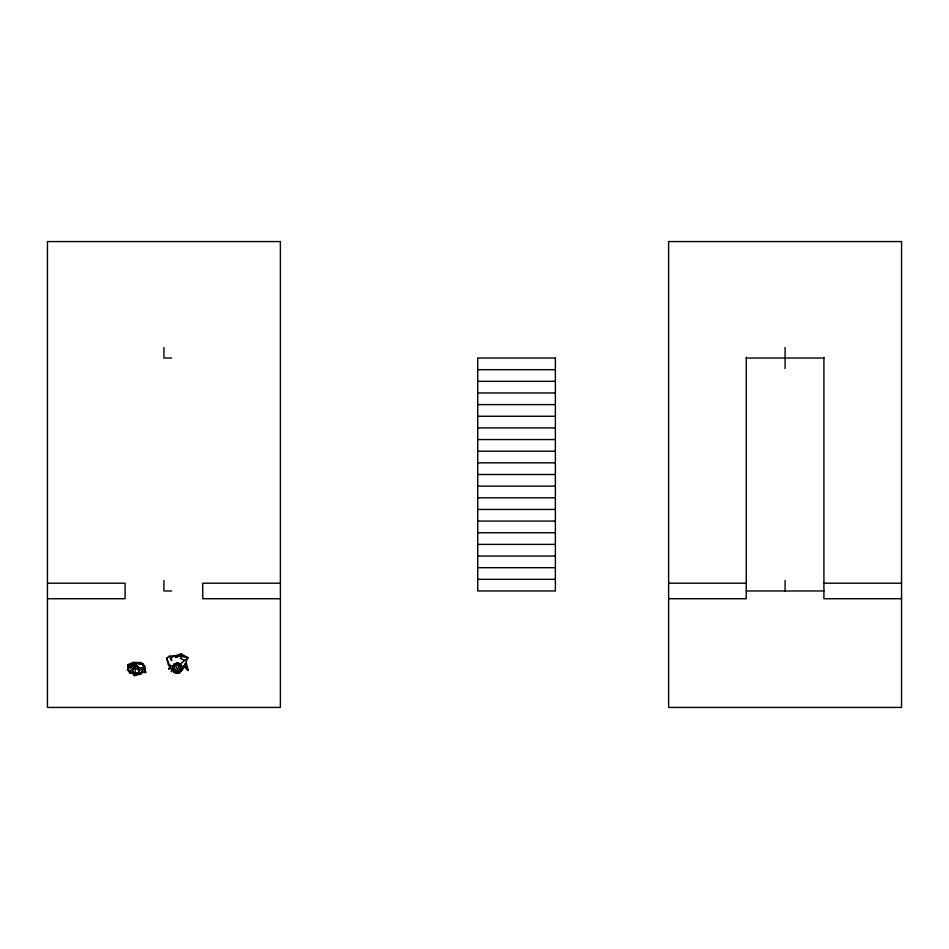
<?xml version="1.0" encoding="UTF-8"?>
<svg xmlns="http://www.w3.org/2000/svg" width="949" height="949" viewBox="0 0 949 949"><rect width="100%" height="100%" fill="white"/><g stroke="black" fill="none" stroke-linecap="round" stroke-linejoin="round"><path stroke-width="1.42" d="M182.683 669.603L187.997 657.669L181.057 653.861L176.099 655.569L169.302 656.222L166.644 658.191L168.317 664.359L172.018 670.077L172.03 668.559M182.137 669.543L182.184 667.017L179.847 663.909L177.807 662.817L174.106 664.086C171.425 666.91 172.398 672.283 176.324 673.375L179.48 673.114L182.137 669.543L182.184 667.017L179.847 663.909M172.884 666.044L172.789 669.638L174.308 672.272L176.324 673.375M131.804 666.032L129.527 667.384L130.63 667.61L133.311 662.449L129.883 665.059L129.527 667.384L133.939 668.464L135.351 666.495L138.53 667.04L140.001 669.697L139.171 672.533L136.431 673.897L132.872 672.022L133.014 668.725L135.529 666.957L135.695 664.122L129.527 667.384L127.747 664.786L133.311 662.449L141.021 662.509L144.082 666.91L140.998 673.6L133.667 675.095L133.856 673.505L132.053 671.667M133.18 673.41L129.562 673.126L129.871 671.038M134.497 665.546L133.939 668.464L133.263 665.178L134.77 664.098L135.126 664.929M181.508 670.955L182.244 667.621L180.678 664.774L177.807 662.817L174.106 664.086M175.612 657.598L176.099 655.569L172.137 657.111M180.796 667.669L179.029 671.358L176.063 671.56L174.13 667.705L174.758 665.676L177.558 664.241L179.812 665.332L180.464 666.696L179.254 671.18L177.522 671.939L175.684 670.836L174.213 668.06L174.521 666.079L176.312 664.525L179.883 665.273L180.796 667.669L179.017 665.19L175.695 665.237L174.13 667.705M169.99 665.771L168.886 669.342L170.381 665.522M135.529 666.957L135.149 673.47L139.171 672.533L137.961 668.808L138.53 667.04M184.711 665.866L185.518 663.398M133.667 675.095L134.248 675.664L141.33 673.837L142.955 669.472M172.327 669.389L171.247 671.738L172.433 669.33M128.708 667.705L127.403 670.041L129.194 671.073L129.562 673.126M133.856 673.505L129.088 671.394L127.83 668.677L127.747 664.786L132.089 664.3L133.311 662.449M181.484 657.36L179.527 655.795L181.057 653.861L183.679 656.494L179.195 655.961L176.811 657.052M176.063 671.56L177.487 670.03L179.017 665.19L179.812 665.332L179.195 665.035L187.997 657.669L179.527 655.795M138.139 672.414L136.431 673.897L132.872 672.022M132.73 669.199L129.088 671.394L128.21 667.396M133.263 665.178L135.695 664.122L137.486 665.89L135.695 664.122M138.412 674.063L143.133 672.129L145.648 672.627L144.924 666.293L142.955 665.178M143.133 672.129L134.841 674.846M181.425 666.993L184.64 665.925M132.089 664.3L137.558 662.592L143.37 663.683L144.082 666.91L139.183 668.428M143.37 663.683L140.322 663.79L137.558 662.592L138.886 664.276L142.587 664.312M171.686 358.034L163.916 358.034L163.916 347.548M746.258 358.034L823.91 358.034M477.727 369.683L555.379 369.683M477.727 381.32L555.379 381.32M477.727 392.969L555.379 392.969M477.727 404.618L555.379 404.618M477.727 416.267L555.379 416.267M477.727 427.916L555.379 427.916M477.727 439.565L555.379 439.565M477.727 451.202L555.379 451.202M477.727 462.851L555.379 462.851M477.727 474.5L555.379 474.5M477.727 486.149L555.379 486.149M477.727 497.798L555.379 497.798M477.727 509.435L555.379 509.435M477.727 521.084L555.379 521.084M477.727 532.733L555.379 532.733M477.727 544.382L555.379 544.382M477.727 556.031L555.379 556.031M477.727 567.68L555.379 567.68M477.727 579.317L555.379 579.317M47.45 583.208L125.09 583.208L125.09 598.736L47.45 598.736M280.382 583.208L202.742 583.208L202.742 598.736L280.382 598.736M668.618 583.208L746.258 583.208M823.91 583.208L901.55 583.208M171.686 590.966L163.916 590.966L163.916 580.491M746.258 590.966L823.91 590.966M668.618 598.736L746.258 598.736L746.258 357.322M901.55 598.736L823.91 598.736L823.91 357.322M175.933 664.62L178.697 664.644M179.48 673.114L175.518 673.031L173.347 671.109L172.564 668.891M139.242 669.045L143.121 669.733M133.014 668.725L138.625 669.045L139.171 672.533L138.993 671.667M137.961 668.808L140.001 669.697M180.156 658.309L184.355 660.196M168.317 664.359L173.667 667.028M179.029 671.358L177.487 670.03L175.695 665.237M183.228 665.878L188.092 670.219L186.265 662.355M143.24 667.479L144.936 669.092M184.545 665.569L188.092 670.219L184.806 665.569M176.099 655.569L177.416 657.384M132.445 672.722L134.248 675.664M169.586 665.949L172.018 670.077M169.302 656.222L171.579 660.646L171.508 657.704M130.227 666.827L130.63 667.61M144.758 670.48L145.648 672.627M166.644 658.191L169.278 664.846M144.782 668.404L145.47 671.334M785.084 347.548L785.084 368.509M785.084 580.491L785.084 590.966M280.382 241.568L47.45 241.568L47.45 707.432L280.382 707.432L280.382 241.568M901.55 241.568L668.618 241.568L668.618 707.432L901.55 707.432L901.55 241.568M555.379 358.034L477.727 358.034L477.727 590.966L555.379 590.966L555.379 358.034"/></g></svg>
